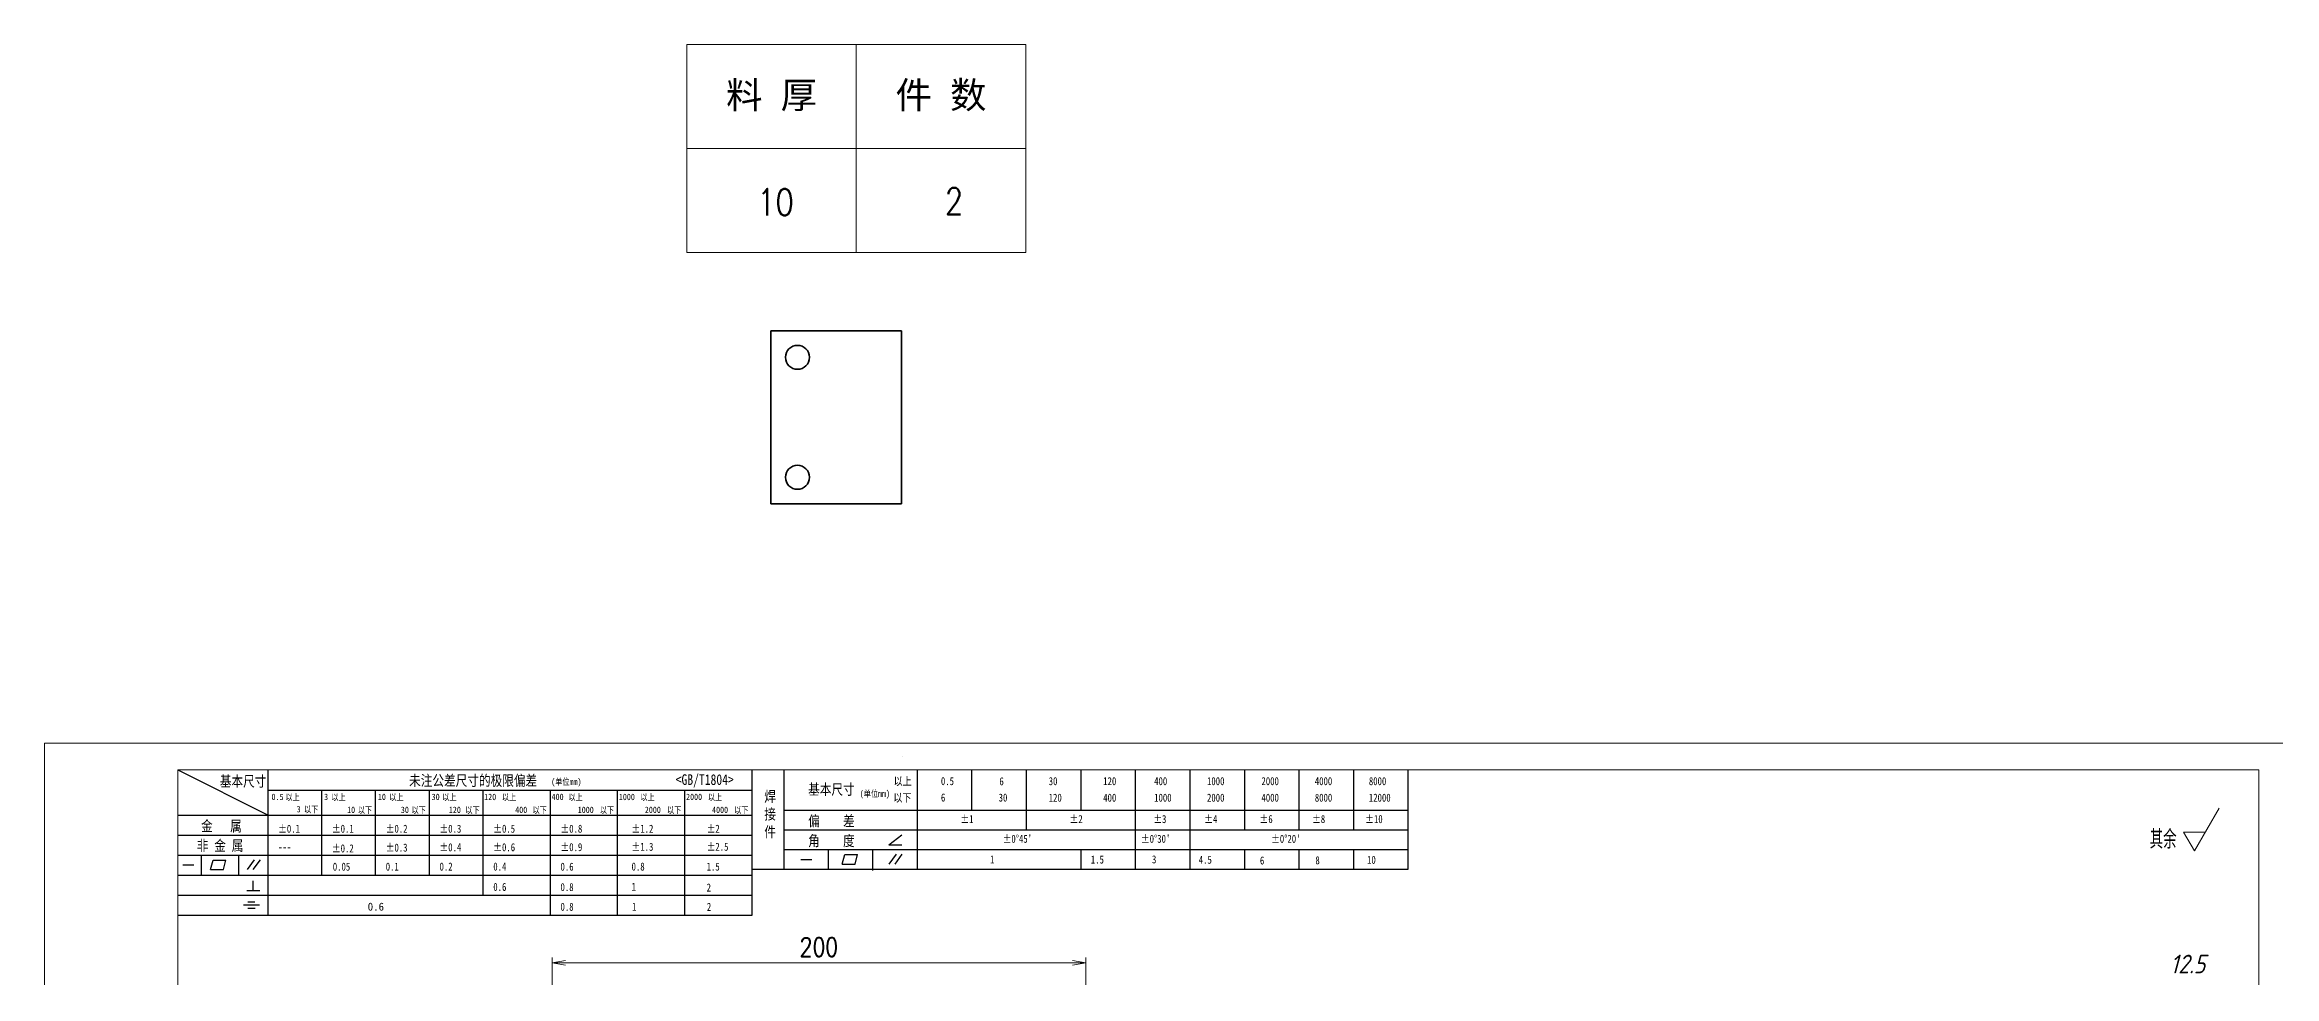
# Model space of a CAD drawing. Header units: millimetres. Extents: x -50043 to 104182, y -50696 to 36662.
# Drawn here: x -47840 to -47004, y 36279 to 36628 of the extents above; entities that cross this region are included whole.
import ezdxf
from ezdxf.enums import TextEntityAlignment as Align

# ---------------------------------------------------------------- set-up
doc = ezdxf.new("R2010")
doc.units = ezdxf.units.MM
doc.header["$LTSCALE"] = 0.5
doc.linetypes.add('DOT2', pattern=[0.125, 0, -0.125])
doc.layers.add('图\\M+19E79\\M+195B6\\M+18E9A', color=7, linetype='Continuous')
for name, color, linetype, lineweight in [('图框', 7, 'Continuous', 18), ('标注线', 3, 'Continuous', 18), ('细实线', 3, 'Continuous', 18)]:
    doc.layers.add(name, color=color, linetype=linetype, lineweight=lineweight)
doc.layers.add('打印', color=7, linetype='Continuous', lineweight=15, plot=False)
doc.layers.add('打印-禁用', color=7, linetype='Continuous', lineweight=15, plot=False)
doc.styles.add('DIM', font='romans.shx', dxfattribs={"width": 0.8, "bigfont": 'bigfont.shx'})
doc.styles.get("Standard").update_dxf_attribs({"font": 'simplex.shx'})
doc.styles.add('国标', font='simfang.ttf', dxfattribs={"width": 0.8})
doc.styles.add('机械长仿宋', font='gbenor.shx', dxfattribs={"height": 1, "bigfont": 'gbcbig.shx'})
doc.dimstyles.new('DEH 1-2$0', dxfattribs={"dimscale": 2, "dimtxt": 3.5, "dimasz": 2.5, "dimexe": 1, "dimexo": 0.625, "dimgap": 1.2, "dimtad": 1, "dimdsep": 46, "dimtxsty": 'DIM', "dimblk": 'OPEN', "dimcen": 0, "dimclrd": 8, "dimclre": 8, "dimclrt": 2, "dimazin": 2, "dimtfac": 0.5, "dimtmove": 0, "dimatfit": 3, "dimldrblk": 'OPEN', "dimfxl": 0, "dimtolj": 2, "dimlwd": 13, "dimlwe": 13, "dimarcsym": 0})

# ---------------------------------------------------------------- blocks, each defined once
blk = doc.blocks.new('GZDEH零件A3图框V01版')
at = {"layer": '图\\M+19E79\\M+195B6\\M+18E9A', "color": 9}
for p, q in [((2882.49, -1554.46), (2899.37, -1562.92)), ((2899.37, -1581.67), (2899.37, -1554.46)), ((2990.09, -1581.67), (2990.09, -1554.46)), ((2996.09, -1573.08), (2996.09, -1554.46)), ((3021.09, -1561.98), (3021.09, -1554.46)), ((3031.31, -1561.98), (3031.31, -1554.46)), ((3041.53, -1561.98), (3041.53, -1554.46)), ((3051.75, -1561.98), (3051.75, -1554.46)), ((3061.98, -1561.98), (3061.98, -1554.46)), ((3072.2, -1561.98), (3072.2, -1554.46)), ((3082.42, -1561.98), (3082.42, -1554.46)), ((3092.64, -1561.98), (3092.64, -1554.46)), ((3102.86, -1561.98), (3102.86, -1554.46)), ((3113.09, -1573.08), (3113.09, -1554.46)), ((2899.37, -1558.24), (2990.09, -1558.24)), ((2909.45, -1574.17), (2909.45, -1558.24)), ((2919.53, -1574.17), (2919.53, -1558.24)), ((2929.61, -1574.17), (2929.61, -1558.24)), ((2939.69, -1577.92), (2939.69, -1558.24)), ((2952.29, -1581.67), (2952.29, -1558.24)), ((2964.89, -1581.67), (2964.89, -1558.24)), ((2977.49, -1581.67), (2977.49, -1558.24)), ((2882.49, -1562.92), (2990.09, -1562.92)), ((2996.09, -1561.98), (3113.09, -1561.98)), ((3021.09, -1573.08), (3021.09, -1561.98)), ((3041.53, -1565.68), (3041.53, -1561.98)), ((3061.98, -1573.08), (3061.98, -1561.98)), ((3072.2, -1573.08), (3072.2, -1561.98)), ((3082.42, -1565.68), (3082.42, -1561.98)), ((3092.64, -1565.68), (3092.64, -1561.98)), ((3102.86, -1565.68), (3102.86, -1561.98)), ((2882.49, -1566.67), (2990.09, -1566.67)), ((2996.09, -1565.68), (3113.09, -1565.68)), ((3015.75, -1568.51), (3018.15, -1566.66)), ((2882.49, -1570.42), (2990.09, -1570.42)), ((2886.92, -1574.12), (2886.92, -1570.42)), ((2888.59, -1573.16), (2889.07, -1571.37)), ((2889.07, -1571.37), (2891.48, -1571.37)), ((2891, -1573.16), (2891.48, -1571.37)), ((2893.91, -1574.12), (2893.91, -1570.42)), ((2895.52, -1573.16), (2896.85, -1571.3)), ((2896.6, -1573.16), (2897.94, -1571.3)), ((2996.09, -1569.38), (3113.09, -1569.38)), ((2999.26, -1571.23), (3001.32, -1571.23)), ((3004.42, -1573.08), (3004.42, -1569.38)), ((3006.97, -1572.12), (3007.45, -1570.33)), ((3007.45, -1570.33), (3009.86, -1570.33)), ((3009.39, -1572.12), (3009.86, -1570.33)), ((3012.75, -1573.08), (3012.75, -1569.38)), ((3015.75, -1568.51), (3018.15, -1568.51)), ((3015.81, -1572.12), (3017.15, -1570.26)), ((3016.89, -1572.12), (3018.23, -1570.26)), ((3051.75, -1573.08), (3051.75, -1569.38)), ((3082.42, -1573.08), (3082.42, -1569.48)), ((3092.64, -1573.08), (3092.64, -1569.38)), ((3102.86, -1573.08), (3102.86, -1569.38)), ((2882.49, -1574.17), (2990.09, -1574.17)), ((2883.43, -1572.27), (2885.49, -1572.27)), ((2888.59, -1573.16), (2891, -1573.16)), ((2896.58, -1577.05), (2896.58, -1575.28)), ((2990.09, -1573.08), (3113.09, -1573.08)), ((3006.97, -1572.12), (3009.39, -1572.12)), ((3012.75, -1573.33), (3012.75, -1573.08)), ((2882.49, -1577.92), (2990.09, -1577.92)), ((2894.79, -1579.77), (2897.77, -1579.77)), ((2895.42, -1577.05), (2897.81, -1577.05)), ((2895.57, -1579.17), (2896.92, -1579.17)), ((2882.49, -1581.67), (2990.09, -1581.67)), ((2895.57, -1580.37), (2896.93, -1580.37))]:
    blk.add_line(p, q, dxfattribs=at)
at = {"layer": '图框', "linetype": 'Continuous'}
for p, q in [((2882.49, -1554.46), (2882.49, -1832.96)), ((3272.49, -1554.46), (2882.49, -1554.46)), ((3272.49, -1832.96), (3272.49, -1554.46))]:
    blk.add_line(p, q, dxfattribs=at)
at = {"layer": '打印-禁用', "linetype": 'Continuous'}
for p, q in [((2857.49, -1549.46), (2857.49, -1846.46)), ((3277.49, -1549.46), (2857.49, -1549.46))]:
    blk.add_line(p, q, dxfattribs=at)
at = {"layer": '图\\M+19E79\\M+195B6\\M+18E9A', "color": 9, "style": '国标', "width": 0.8}
for s, height, p in [('基本尺寸', 2, (2890.33, -1557.58)), ('未注公差尺寸的极限偏差', 2, (2925.81, -1557.44)), ('<GB/T1804>', 2, (2975.78, -1557.27)), ('基本尺寸', 2, (3000.6, -1559.1)), ('以下', 1.5, (3016.58, -1560.43)), ('以上', 1.5, (3016.64, -1557.33)), ('0.5', 1.5, (3025.49, -1557.3)), ('6', 1.5, (3036.45, -1557.34)), ('30', 1.5, (3045.69, -1557.31)), ('120', 1.5, (3055.91, -1557.31)), ('400', 1.5, (3065.46, -1557.31)), ('1000', 1.5, (3075.36, -1557.31)), ('2000', 1.5, (3085.57, -1557.31)), ('4000', 1.5, (3095.57, -1557.31)), ('8000', 1.5, (3105.7, -1557.31)), ('30', 1.2, (2930.04, -1560.11)), ('偏    差', 2, (3000.6, -1565.04)), ('6', 1.5, (3025.49, -1560.38)), ('±1', 1.5, (3029.16, -1564.42)), ('30', 1.5, (3036.31, -1560.39)), ('120', 1.5, (3045.69, -1560.41)), ('±2', 1.5, (3049.61, -1564.42)), ('400', 1.5, (3055.91, -1560.41)), ('±3', 1.5, (3065.3, -1564.42)), ('1000', 1.5, (3065.46, -1560.41)), ('±4', 1.5, (3074.85, -1564.42)), ('2000', 1.5, (3075.36, -1560.41)), ('±6', 1.5, (3085.22, -1564.42)), ('4000', 1.5, (3085.57, -1560.41)), ('±8', 1.5, (3095.06, -1564.42)), ('8000', 1.5, (3095.57, -1560.41)), ('±10', 1.5, (3105.02, -1564.42)), ('12000', 1.5, (3105.7, -1560.41)), ('金   属', 2, (2886.82, -1565.98)), ('±0.1', 1.5, (2901.27, -1566.23)), ('±0.1', 1.5, (2911.35, -1566.23)), ('±0.2', 1.5, (2921.43, -1566.23)), ('±0.3', 1.5, (2931.51, -1566.23)), ('±0.5', 1.5, (2941.59, -1566.23)), ('±0.8', 1.5, (2954.19, -1566.23)), ('±1.2', 1.5, (2967.51, -1566.23)), ('±2', 1.5, (2981.58, -1566.23)), ('角    度', 2, (3000.6, -1568.74)), ("±0%%D45'", 1.5, (3037.06, -1568.12)), ("±0%%D30'", 1.5, (3062.98, -1568.12)), ("±0%%D20'", 1.5, (3087.38, -1568.12)), ('非 金 属', 2, (2886.02, -1569.65)), ('---', 1.5, (2901.27, -1569.65)), ('±0.2', 1.5, (2911.35, -1569.92)), ('±0.3', 1.5, (2921.43, -1569.77)), ('±0.4', 1.5, (2931.51, -1569.71)), ('±0.6', 1.5, (2941.59, -1569.71)), ('±0.9', 1.5, (2954.19, -1569.68)), ('±1.3', 1.5, (2967.51, -1569.62)), ('±2.5', 1.5, (2981.58, -1569.61)), ('1', 1.5, (3034.69, -1571.98)), ('1.5', 1.5, (3053.59, -1572.01)), ('3', 1.5, (3065.05, -1571.98)), ('4.5', 1.5, (3073.82, -1572.05)), ('6', 1.5, (3085.28, -1572.19)), ('8', 1.5, (3095.68, -1572.15)), ('10', 1.5, (3105.36, -1572.06)), ('0.1', 1.5, (2921.43, -1573.34)), ('0.2', 1.5, (2931.51, -1573.33)), ('0.4', 1.5, (2941.59, -1573.33)), ('0.6', 1.5, (2954.19, -1573.35)), ('0.8', 1.5, (2967.51, -1573.33)), ('1.5', 1.5, (2981.58, -1573.34)), ('0.6', 1.5, (2941.59, -1577.14)), ('0.8', 1.5, (2954.19, -1577.17)), ('0.8', 1.5, (2954.19, -1580.87)), ('1', 1.5, (2967.51, -1577.12)), ('1', 1.5, (2967.59, -1580.86)), ('2', 1.5, (2981.58, -1577.26)), ('2', 1.5, (2981.62, -1580.89))]:
    blk.add_text(s, height=height, dxfattribs=at).set_placement(p)
at = {"layer": '图\\M+19E79\\M+195B6\\M+18E9A', "color": 9, "lineweight": 15, "style": '国标', "width": 0.8}
for s, p in [('以上', (2902.64, -1560.16)), ('以上', (2911.25, -1560.16)), ('以上', (2922.09, -1560.16)), ('以上', (2932.02, -1560.16)), ('以上', (2943.21, -1560.16)), ('(单位mm)', (2952.44, -1557.27)), ('以上', (2955.68, -1560.16)), ('以上', (2969.16, -1560.16)), ('以上', (2981.8, -1560.16)), ('(单位mm)', (3010.27, -1559.51)), ('0.5', (2900.03, -1560.11)), ('3', (2904.73, -1562.41)), ('以下', (2906.1, -1562.46)), ('3', (2909.88, -1560.11)), ('10', (2914.19, -1562.54)), ('以下', (2916.18, -1562.59)), ('10', (2919.96, -1560.11)), ('30', (2924.27, -1562.54)), ('以下', (2926.26, -1562.59)), ('120', (2933.26, -1562.54)), ('以下', (2936.34, -1562.59)), ('120', (2939.88, -1560.11)), ('400', (2945.7, -1562.54)), ('以下', (2948.94, -1562.59)), ('400', (2952.52, -1560.11)), ('1000', (2957.41, -1562.54)), ('以下', (2961.54, -1562.59)), ('1000', (2965.12, -1560.11)), ('2000', (2969.99, -1562.54)), ('以下', (2974.14, -1562.59)), ('2000', (2977.72, -1560.11)), ('4000', (2982.59, -1562.54)), ('以下', (2986.74, -1562.59))]:
    blk.add_text(s, height=1.2, dxfattribs=at).set_placement(p)
at = {"layer": '图\\M+19E79\\M+195B6\\M+18E9A', "color": 9, "lineweight": 13, "style": '国标'}
blk.add_text('0.6', height=1.5, dxfattribs=at).set_placement((2918.05, -1580.85))
at = {"layer": '图\\M+19E79\\M+195B6\\M+18E9A', "color": 9, "insert": (2992.39, -1558.41), "char_height": 2, "width": 3.1877, "attachment_point": 1, "style": '国标'}
blk.add_mtext('焊\\P接\\P件', dxfattribs=at)
at = {"layer": '图\\M+19E79\\M+195B6\\M+18E9A', "color": 9, "insert": (2911.51, -1573.37), "char_height": 1.5, "attachment_point": 7, "style": '国标'}
blk.add_mtext_dynamic_manual_height_columns('0.05', width=5.1982, gutter_width=12.5, heights=[0], dxfattribs=at)
blk = doc.blocks.new('DEH A3')
at = {"layer": '图框'}
blk.add_blockref('GZDEH零件A3图框V01版', (-2857.49, 1846.46), dxfattribs=at)
blk = doc.blocks.new('FINISHER_TR')
at = {"layer": '标注线'}
for p, q in [((0, 0), (4.62, 8)), ((-2.02, 3.5), (0, 0)), ((2.02, 3.5), (-2.02, 3.5))]:
    blk.add_line(p, q, dxfattribs=at)
at = {"layer": '标注线', "color": 2, "style": '机械长仿宋', "oblique": 15}
blk.add_attdef('0.0', text='', height=3.5, dxfattribs=at).set_placement((2.03, -24.04), align=Align.BOTTOM_RIGHT)
blk = doc.blocks.new('其余12.5')
at = {"layer": '标注线'}
blk.add_blockref('FINISHER_TR', (0, 0), dxfattribs=at).add_auto_attribs({'0.0': '12.5'})
at = {"layer": '标注线', "color": 7, "linetype": 'DOT2', "style": '机械长仿宋'}
blk.add_text('其余', height=3.5, dxfattribs=at).set_placement((-8.38, 0.4))
blk = doc.blocks.new('_Open')
at = {"color": 0, "linetype": 'ByBlock', "lineweight": -2}
for p, q in [((-1, 0.17), (0, 0)), ((-1, -0.17), (0, 0)), ((0, 0), (-1, 0))]:
    blk.add_line(p, q, dxfattribs=at)
blk = doc.blocks.new('*D94')
at = {"layer": 'Defpoints', "color": 0, "transparency": 16777216}
for p in [(-47449.38, 36284.1), (-47649.38, 36234.3), (-47449.38, 36204.94)]:
    blk.add_point(p, dxfattribs=at)
at = {"layer": '标注线', "color": 8, "lineweight": 13, "transparency": 16777216}
for p, q in [((-47649.38, 36235.55), (-47649.38, 36286.1)), ((-47449.38, 36206.19), (-47449.38, 36286.1)), ((-47644.38, 36284.1), (-47454.38, 36284.1))]:
    blk.add_line(p, q, dxfattribs=at)
at = {"layer": '标注线', "color": 8, "lineweight": 13, "transparency": 16777216, "xscale": 5, "yscale": 5, "zscale": 5, "rotation": 180}
blk.add_blockref('_Open', (-47649.38, 36284.1), dxfattribs=at)
at = {"layer": '标注线', "color": 8, "lineweight": 13, "transparency": 16777216, "xscale": 5, "yscale": 5, "zscale": 5}
blk.add_blockref('_Open', (-47449.38, 36284.1), dxfattribs=at)
at = {"layer": '标注线', "color": 2, "transparency": 16777216, "insert": (-47549.38, 36290), "char_height": 7, "attachment_point": 5, "style": 'DIM'}
blk.add_mtext('\\A2;200', dxfattribs=at)
blk = doc.blocks.new('*T302')
at = {"color": 0, "linetype": 'ByBlock', "lineweight": -2, "transparency": 16777216}
for p, q in [((0, 0), (127, 0)), ((0, 0), (0, -78)), ((63.5, 0), (63.5, -78)), ((127, 0), (127, -78)), ((0, -39), (127, -39)), ((0, -78), (127, -78))]:
    blk.add_line(p, q, dxfattribs=at)
at = {"color": 0, "transparency": 16777216, "char_height": 10, "width": 60.5, "attachment_point": 5}
for s, insert in [('{\\fSimSun|b0|i0|c134|p2;料 厚}', (31.75, -19.5)), ('{\\fSimSun|b0|i0|c134|p2;件 数}', (95.25, -19.5))]:
    blk.add_mtext(s, dxfattribs=dict(at, insert=insert))
blk = doc.blocks.new('拆图参数')
blk.add_blockref('*T302', (-63.5, 78))
at = {"style": 'DIM', "width": 0.8}
blk.add_attdef('6', text='', height=10, dxfattribs=at).set_placement((-37.13, 18.91), align=Align.MIDDLE_LEFT)
blk.add_attdef('1', text='', height=10, dxfattribs=at).set_placement((36.65, 19.27), align=Align.MIDDLE_CENTER)

msp = doc.modelspace()

# ---------------------------------------------------------------- linework, layer by layer
at = {"color": 7, "lineweight": 35}
for p, q in [((-47567.427, 36521.183), (-47518.427, 36521.183)), ((-47567.427, 36521.183), (-47567.427, 36456.183)), ((-47518.427, 36521.183), (-47518.427, 36456.183)), ((-47567.427, 36456.183), (-47518.427, 36456.183))]:
    msp.add_line(p, q, dxfattribs=at)
for centre in [(-47557.427, 36511.183), (-47557.427, 36466.183)]:
    msp.add_circle(centre, 4.5, dxfattribs=at)
at = {"layer": '打印'}
msp.add_lwpolyline([(-47839.646, 36366.417), (-46999.646, 36366.417), (-46999.646, 35772.417), (-47839.646, 35772.417)], close=True, dxfattribs=at)
at = {"layer": '细实线', "ltscale": 2.48512e-05}
msp.add_line((-47517.974, 36361.3), (-47517.974, 36361.298), dxfattribs=at)

# ---------------------------------------------------------------- block references
at = {"layer": '图框', "xscale": 2, "yscale": 2, "zscale": 2}
msp.add_blockref('DEH A3', (-47839.646, 35772.417), dxfattribs=at)
at = {"layer": '标注线'}
msp.add_blockref('拆图参数', (-47535.381, 36550.496), dxfattribs=at).add_auto_attribs({'1': '2', '6': '10'})
at = {"layer": '标注线', "xscale": 2, "yscale": 2, "zscale": 2}
msp.add_blockref('其余12.5', (-47033.759, 36326.103), dxfattribs=at)

# ---------------------------------------------------------------- dimensions: what is measured, and where the dimension line sits
at = {"layer": '标注线'}
dim = msp.add_linear_dim(base=(-47449.378, 36284.099), p1=(-47649.378, 36234.3), p2=(-47449.378, 36204.941), dimstyle='DEH 1-2$0', dxfattribs=at)
dim.commit()
dim.dimension.update_dxf_attribs({"geometry": '*D94', "text_midpoint": (-47549.378, 36289.999)})

doc.saveas('drawing.dxf')
